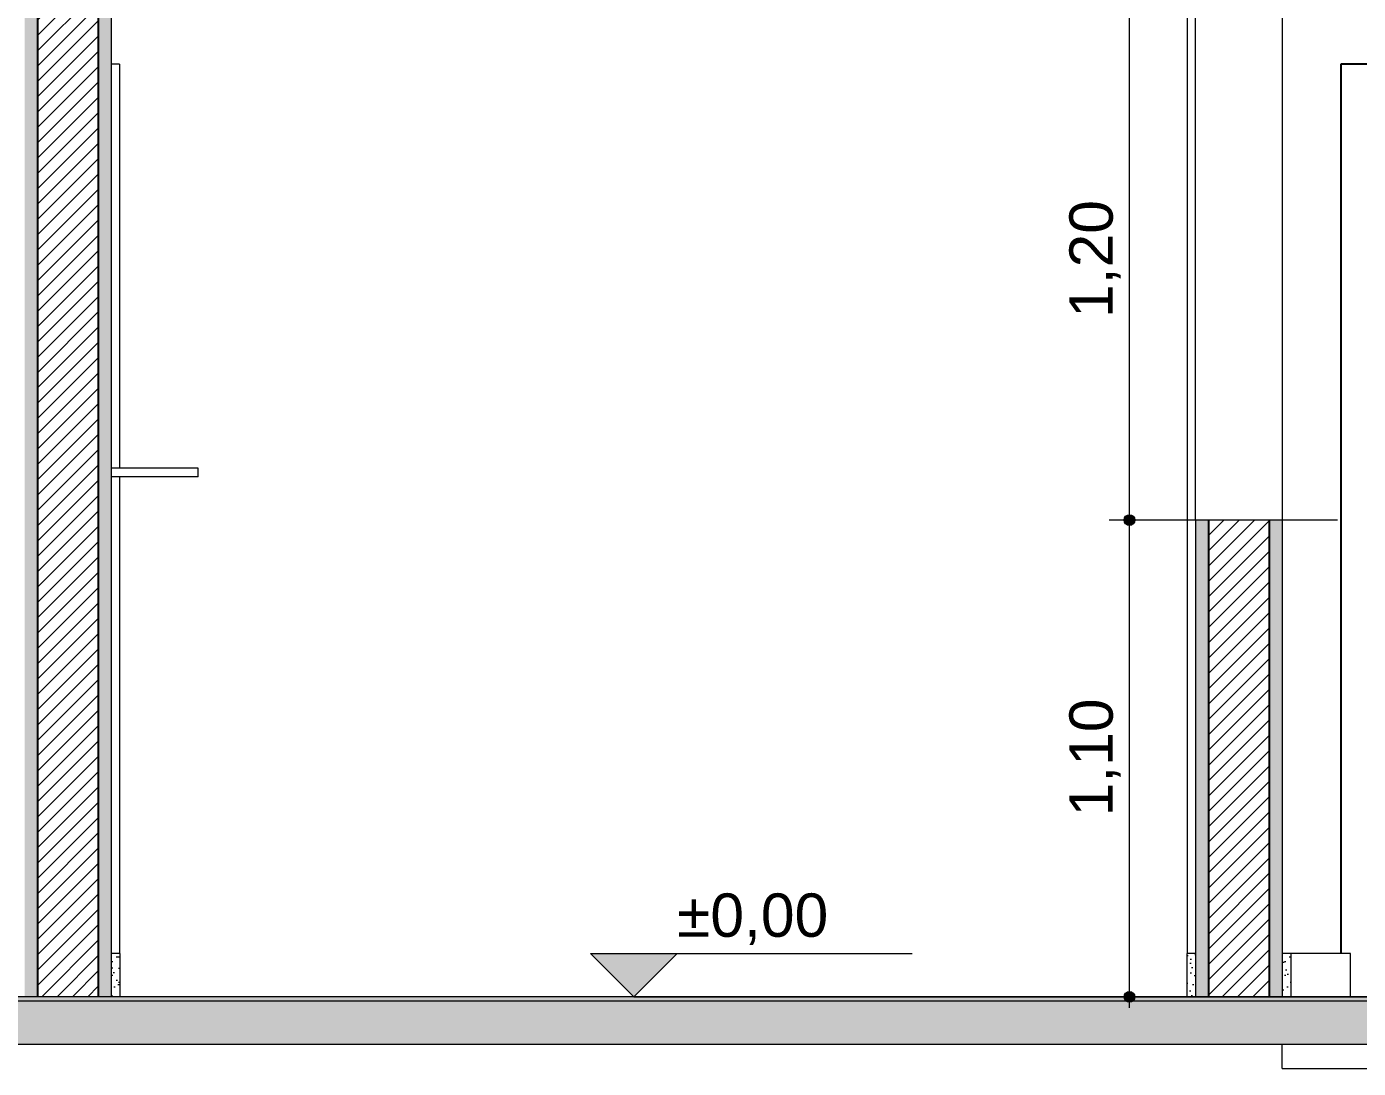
# Model space of a CAD drawing. Header units: metres. Extents: x -77 to 97, y 0 to 6.
# Drawn here: x -56.709 to -53.638, y -0.165 to 2.239 of the extents above; entities that cross this region are included whole.
import ezdxf

# ---------------------------------------------------------------- set-up
doc = ezdxf.new("R2010")
doc.units = ezdxf.units.M
doc.header["$MEASUREMENT"] = 0
doc.layers.add('COTAS CORTE', color=7, linetype='Continuous')
doc.layers.add('PAREDE CONSTRUIR', color=7, linetype='Continuous')
for name, color, linetype, lineweight, true_color in [('COTAS CORTE_Caneta_No__25', 7, 'Continuous', 13, 0x982312), ('Janelas Archicad_Caneta_No__16', 7, 'Continuous', 0, 0xc9c9c9), ('LAJES.EST_Caneta_No__16', 7, 'Continuous', 0, 0xc9c9c9), ('LAJES.EST_Caneta_No__254', 7, 'Continuous', 0, 0xd1c9ad), ('LAJES.EST_Caneta_No__97', 7, 'Continuous', 5, 0x6b6b6b), ('PISO - Rodapé_Caneta_No__97', 7, 'Continuous', 5, 0x6b6b6b), ('Portas Archicad_Caneta_No__16', 7, 'Continuous', 0, 0xc9c9c9)]:
    doc.layers.add(name, color=color, linetype=linetype, lineweight=lineweight, true_color=true_color)
for name, color, linetype, lineweight in [('Janelas Archicad_Caneta_No__241', 7, 'Continuous', 13), ('LAJES.EST_Caneta_No__4', 7, 'Continuous', 20), ('LAJES.EST_Caneta_No__7', 7, 'Continuous', 13), ('PAREDE CONSTRUIR_Caneta_No__241', 7, 'Continuous', 13), ('PAREDE CONSTRUIR_Caneta_No__3', 7, 'Continuous', 25), ('PISO - Rodapé_Caneta_No__11', 7, 'Continuous', 5), ('Portas Archicad_Caneta_No__3', 7, 'Continuous', 25)]:
    doc.layers.add(name, color=color, linetype=linetype, lineweight=lineweight)
doc.styles.add('ESTILO_GERADO_1', font='arial.ttf')
doc.dimstyles.new('ESTILO_GERADO__2', dxfattribs={"dimtxt": 0.1, "dimasz": 0.0475, "dimexe": 0.18, "dimexo": 8.048056, "dimgap": 0, "dimtad": 1, "dimzin": 0, "dimdsep": 46, "dimtxsty": 'ESTILO_GERADO_1', "dimblk": 'ARROWHEAD_11', "dimblk1": 'ARROWHEAD_11', "dimblk2": 'ARROWHEAD_11', "dimcen": 0.09, "dimclrd": 256, "dimclre": 256, "dimclrt": 256, "dimadec": 0, "dimazin": 0, "dimtfac": 1, "dimtdec": 4, "dimtmove": 0, "dimatfit": 3, "dimfxl": 0, "dimtolj": 1, "dimtzin": 0, "dimarcsym": 0})
doc.dimstyles.new('ESTILO_GERADO__7', dxfattribs={"dimtxt": 0.1, "dimasz": 0.0475, "dimexe": 0.18, "dimexo": 0.479633, "dimgap": 0, "dimtad": 1, "dimzin": 0, "dimdsep": 46, "dimtxsty": 'ESTILO_GERADO_1', "dimblk": 'ARROWHEAD_11', "dimblk1": 'ARROWHEAD_11', "dimblk2": 'ARROWHEAD_11', "dimcen": 0.09, "dimclrd": 256, "dimclre": 256, "dimclrt": 256, "dimadec": 0, "dimazin": 0, "dimtfac": 1, "dimtdec": 4, "dimtmove": 0, "dimatfit": 3, "dimfxl": 0, "dimtolj": 1, "dimtzin": 0, "dimarcsym": 0})
pattern_1 = [(45, (0, 0), (-0.01767767, 0.01767767), [])]
pattern_2 = [(45, (0, 0.05), (-0.015909903, 0.015909903), [0, -0.015, 0, -0.0225]), (110, (0.05, 0.05), (0.021143084, 0.007695453), [0, -0.011, 0, -0.019])]

# ---------------------------------------------------------------- blocks, each defined once
blk = doc.blocks.new('*D10')
at = {"layer": 'COTAS CORTE_Caneta_No__25', "linetype": 'Continuous', "lineweight": 13, "true_color": 0x982312}
for points in [[(-66.6785, 3.55), (-66.6775, 3.5452), (-66.6748, 3.5412), (-66.6708, 3.5385), (-66.666, 3.5375), (-66.6612, 3.5385), (-66.6572, 3.5412), (-66.6544, 3.5452), (-66.6535, 3.55), (-66.6544, 3.5548), (-66.6572, 3.5588), (-66.6612, 3.5615), (-66.666, 3.5625), (-66.6708, 3.5615), (-66.6748, 3.5588), (-66.6775, 3.5548)], [(-66.6785, 0), (-66.6775, -0.0048), (-66.6748, -0.0088), (-66.6708, -0.0115), (-66.666, -0.0125), (-66.6612, -0.0115), (-66.6572, -0.0088), (-66.6544, -0.0048), (-66.6535, 0), (-66.6544, 0.0048), (-66.6572, 0.0088), (-66.6612, 0.0115), (-66.666, 0.0125), (-66.6708, 0.0115), (-66.6748, 0.0088), (-66.6775, 0.0048)]]:
    blk.add_hatch(color=24, dxfattribs=at).paths.add_polyline_path(points)
at = {"layer": 'COTAS CORTE_Caneta_No__25', "color": 24, "linetype": 'Continuous', "lineweight": 13, "true_color": 0x982312}
for p, q in [((-66.666, 0.0125), (-66.666, 3.5375)), ((-66.6785, 0), (-66.7129, 0)), ((-58.6179, 0), (-66.6535, 0))]:
    blk.add_line(p, q, dxfattribs=at)
for centre in [(-66.666, 3.55), (-66.666, 0)]:
    blk.add_circle(centre, 0.0125, dxfattribs=at)
at = {"layer": 'COTAS CORTE_Caneta_No__25', "color": 24, "lineweight": 13, "true_color": 0x982312, "char_height": 0.1, "attachment_point": 7, "rotation": 90, "style": 'ESTILO_GERADO_1'}
for s, insert in [('\\A1;{\\pql;\\fArial|b0|i0|c0|p0;\\W1.000000;0,15}', (-66.686, 3.2706)), ('\\A1;{\\pql;\\fArial|b0|i0|c0|p0;\\W1.000000;3,55}', (-66.686, 1.5081))]:
    blk.add_mtext(s, dxfattribs=dict(at, insert=insert))
blk = doc.blocks.new('ARROWHEAD_11')
at = {"color": 0, "linetype": 'Continuous', "lineweight": 0}
blk.add_line((0, 0), (-1, 0), dxfattribs=at)
at = {"color": 0, "linetype": 'Continuous', "lineweight": 0, "const_width": 0.25, "flags": 128}
blk.add_lwpolyline([(-0.125, 0, 1), (0.125, 0, 1)], format="xyb", close=True, dxfattribs=at)
blk = doc.blocks.new('*D28')
at = {"layer": 'COTAS CORTE_Caneta_No__25', "linetype": 'Continuous', "lineweight": 13, "true_color": 0x982312}
for points in [[(-54.1786, 1.1), (-54.1777, 1.0952), (-54.175, 1.0912), (-54.1709, 1.0885), (-54.1661, 1.0875), (-54.1613, 1.0885), (-54.1573, 1.0912), (-54.1546, 1.0952), (-54.1536, 1.1), (-54.1546, 1.1048), (-54.1573, 1.1088), (-54.1613, 1.1115), (-54.1661, 1.1125), (-54.1709, 1.1115), (-54.175, 1.1088), (-54.1777, 1.1048)], [(-54.1786, 0), (-54.1777, -0.0048), (-54.175, -0.0088), (-54.1709, -0.0115), (-54.1661, -0.0125), (-54.1613, -0.0115), (-54.1573, -0.0088), (-54.1546, -0.0048), (-54.1536, 0), (-54.1546, 0.0048), (-54.1573, 0.0088), (-54.1613, 0.0115), (-54.1661, 0.0125), (-54.1709, 0.0115), (-54.175, 0.0088), (-54.1777, 0.0048)]]:
    blk.add_hatch(color=24, dxfattribs=at).paths.add_polyline_path(points)
at = {"layer": 'COTAS CORTE_Caneta_No__25', "color": 24, "linetype": 'Continuous', "lineweight": 13, "true_color": 0x982312}
for p, q in [((-54.1786, 1.1), (-54.213, 1.1)), ((-54.1661, 0.0125), (-54.1661, 1.0875)), ((-53.6865, 1.1), (-54.1536, 1.1)), ((-54.1786, 0), (-54.213, 0)), ((-53.6865, 0), (-54.1536, 0)), ((-54.1661, -0.025), (-54.1661, -0.0125))]:
    blk.add_line(p, q, dxfattribs=at)
for centre in [(-54.1661, 1.1), (-54.1661, 0)]:
    blk.add_circle(centre, 0.0125, dxfattribs=at)
at = {"layer": 'COTAS CORTE_Caneta_No__25', "color": 24, "lineweight": 13, "true_color": 0x982312, "insert": (-54.1861, 0.4165), "char_height": 0.1, "attachment_point": 7, "rotation": 90, "style": 'ESTILO_GERADO_1'}
blk.add_mtext('\\A1;{\\pql;\\fArial|b0|i0|c0|p0;\\W1.000000;1,10}', dxfattribs=at)
blk = doc.blocks.new('*D29')
at = {"layer": 'COTAS CORTE_Caneta_No__25', "linetype": 'Continuous', "lineweight": 13, "true_color": 0x982312}
for points in [[(-54.1786, 2.3), (-54.1777, 2.2952), (-54.175, 2.2912), (-54.1709, 2.2885), (-54.1661, 2.2875), (-54.1613, 2.2885), (-54.1573, 2.2912), (-54.1546, 2.2952), (-54.1536, 2.3), (-54.1546, 2.3048), (-54.1573, 2.3088), (-54.1613, 2.3115), (-54.1661, 2.3125), (-54.1709, 2.3115), (-54.175, 2.3088), (-54.1777, 2.3048)], [(-54.1786, 1.1), (-54.1777, 1.0952), (-54.175, 1.0912), (-54.1709, 1.0885), (-54.1661, 1.0875), (-54.1613, 1.0885), (-54.1573, 1.0912), (-54.1546, 1.0952), (-54.1536, 1.1), (-54.1546, 1.1048), (-54.1573, 1.1088), (-54.1613, 1.1115), (-54.1661, 1.1125), (-54.1709, 1.1115), (-54.175, 1.1088), (-54.1777, 1.1048)]]:
    blk.add_hatch(color=24, dxfattribs=at).paths.add_polyline_path(points)
at = {"layer": 'COTAS CORTE_Caneta_No__25', "color": 24, "linetype": 'Continuous', "lineweight": 13, "true_color": 0x982312}
for p, q in [((-54.1786, 2.3), (-54.213, 2.3)), ((-54.1661, 1.1125), (-54.1661, 2.2875)), ((-53.6865, 2.3), (-54.1536, 2.3)), ((-54.1786, 1.1), (-54.213, 1.1)), ((-53.6865, 1.1), (-54.1536, 1.1))]:
    blk.add_line(p, q, dxfattribs=at)
for centre in [(-54.1661, 2.3), (-54.1661, 1.1)]:
    blk.add_circle(centre, 0.0125, dxfattribs=at)
at = {"layer": 'COTAS CORTE_Caneta_No__25', "color": 24, "lineweight": 13, "true_color": 0x982312, "insert": (-54.1861, 1.5665), "char_height": 0.1, "attachment_point": 7, "rotation": 90, "style": 'ESTILO_GERADO_1'}
blk.add_mtext('\\A1;{\\pql;\\fArial|b0|i0|c0|p0;\\W1.000000;1,20}', dxfattribs=at)

msp = doc.modelspace()

# ---------------------------------------------------------------- hatches: boundary and pattern name
at = {"layer": 'COTAS CORTE_Caneta_No__25', "linetype": 'Continuous', "lineweight": 13, "true_color": 0x982312}
msp.add_hatch(color=24, dxfattribs=at).paths.add_polyline_path([(-55.3093, 0), (-55.2093, 0.1), (-55.4093, 0.1)])
at = {"layer": 'LAJES.EST_Caneta_No__254', "linetype": 'Continuous', "lineweight": 0, "true_color": 0xd1c9ad}
h = msp.add_hatch(dxfattribs=at)
h.set_pattern_fill('Haie_OD_0001', color=9, style=0, pattern_type=2)
h.set_pattern_definition([(45, (0, 0.5), (-0.159099, 0.159099), [0, -0.15, 0, -0.225]), (110, (0.5, 0.5), (0.21143084, 0.0769545), [0, -0.11, 0, -0.19])])
h.paths.add_polyline_path([(-66.514, 0), (-66.514, -0.01), (-50.5957, -0.01), (-50.5957, 0)])
at = {"layer": 'LAJES.EST_Caneta_No__97', "linetype": 'Continuous', "lineweight": 5, "true_color": 0x6b6b6b}
h = msp.add_hatch(dxfattribs=at)
h.set_pattern_fill('AR_CONC_0001', color=251, style=0, pattern_type=2)
h.set_pattern_definition([(50, (0, 0), (-0.546554, 0.0478173), [0.05715, -0.62865]), (355, (0, 0), (-0.1057303, 0.5731705), [0.04572, -0.5029218]), (100.4514, (0.04555, -0.004), (0.4408237, 0.5253533), [0.04857, -0.5342707]), (46.1842, (0, 0.1524), (-0.813237, 0.126127), [0.085725, -0.942975]), (96.6356, (0.0678, 0.1419), (0.712212, 0.742278), [0.072855, -0.801407]), (351.1842, (0, 0.1524), (0.712212, 0.742278), [0.06858, -0.754379]), (21, (0.0762, 0.1143), (-0.4548432, 0.3067956), [0.05715, -0.62865]), (326, (0.0762, 0.1143), (0.185406, 0.552564), [0.04572, -0.50292]), (71.4514, (0.1141, 0.08873), (0.6402493, 0.2457683), [0.04857, -0.53427]), (37.5, (0, 0), (0.0092658, 0.2536651), [0, -0.496824, 0, -0.51054, 0, -0.504825]), (7.5, (0, 0), (0.200459, 0.3005417), [0, -0.291084, 0, -0.485394, 0, -0.192405]), (327.5, (-0.16993, 0), (-0.4067718, 0.01718623), [0, -0.1905, 0, -0.59436, 0, -0.78867]), (317.5, (-0.24613, 0), (0.4443875, 0.0762795), [0, -0.24765, 0, -0.394716, 0, -0.56007])])
h.paths.add_polyline_path([(-66.514, -0.11), (-50.5957, -0.11), (-50.5957, -0.01), (-66.514, -0.01)])
at = {"layer": 'PAREDE CONSTRUIR', "linetype": 'Continuous', "lineweight": 0, "true_color": 0xffffff}
for points in [[(-56.714, 3.55), (-56.714, 0), (-56.684, 0), (-56.684, 3.55)], [(-56.514, 3.55), (-56.544, 3.55), (-56.544, 0), (-56.514, 0)], [(-54.014, 0), (-53.984, 0), (-53.984, 1.1), (-54.014, 1.1)], [(-53.844, 0), (-53.814, 0), (-53.814, 1.1), (-53.844, 1.1)]]:
    msp.add_hatch(color=7, dxfattribs=at).paths.add_polyline_path(points)
at = {"layer": 'PAREDE CONSTRUIR', "linetype": 'Continuous', "lineweight": 0, "true_color": 0x000000}
h = msp.add_hatch(dxfattribs=at)
h.set_pattern_fill('common_brick_0001', color=18, style=0, pattern_type=2)
h.set_pattern_definition(pattern_1)
h.paths.add_polyline_path([(-56.684, 0), (-56.544, 0), (-56.544, 3.55), (-56.684, 3.55)])
h = msp.add_hatch(dxfattribs=at)
h.set_pattern_fill('common_brick_0001', color=18, style=0, pattern_type=2)
h.set_pattern_definition(pattern_1)
h.paths.add_polyline_path([(-53.984, 1.1), (-53.984, 0), (-53.844, 0), (-53.844, 1.1)])
at = {"layer": 'PISO - Rodapé_Caneta_No__97', "linetype": 'Continuous', "lineweight": 5, "true_color": 0x6b6b6b}
h = msp.add_hatch(dxfattribs=at)
h.set_pattern_fill('cut_stone_0001', color=251, style=0, pattern_type=2)
h.set_pattern_definition(pattern_2)
h.paths.add_polyline_path([(-56.514, 0.1), (-56.514, 0), (-56.494, 0), (-56.494, 0.1)])
h = msp.add_hatch(dxfattribs=at)
h.set_pattern_fill('cut_stone_0001', color=251, style=0, pattern_type=2)
h.set_pattern_definition(pattern_2)
h.paths.add_polyline_path([(-54.014, 0.1), (-54.034, 0.1), (-54.034, 0), (-54.014, 0)])
h = msp.add_hatch(dxfattribs=at)
h.set_pattern_fill('cut_stone_0001', color=251, style=0, pattern_type=2)
h.set_pattern_definition(pattern_2)
h.paths.add_polyline_path([(-53.814, 0.1), (-53.814, 0), (-53.794, 0), (-53.794, 0.1)])

# ---------------------------------------------------------------- linework, layer by layer
at = {"layer": 'COTAS CORTE_Caneta_No__25', "color": 24, "linetype": 'Continuous', "lineweight": 13, "true_color": 0x982312}
for p, q in [((-55.3093, 0), (-55.4093, 0.1)), ((-55.4093, 0.1), (-55.2093, 0.1)), ((-55.2093, 0.1), (-55.3093, 0)), ((-55.2093, 0.1), (-54.6671, 0.1)), ((-55.3093, 0), (-55.3843, 0)), ((-55.3093, 0), (-53.4601, 0))]:
    msp.add_line(p, q, dxfattribs=at)
at = {"layer": 'Janelas Archicad_Caneta_No__16', "color": 9, "linetype": 'Continuous', "lineweight": 0, "true_color": 0xc9c9c9}
for p, q in [((-56.314, 1.22), (-56.514, 1.22)), ((-56.314, 1.2), (-56.514, 1.2)), ((-56.314, 1.2), (-56.314, 1.22))]:
    msp.add_line(p, q, dxfattribs=at)
at = {"layer": 'Janelas Archicad_Caneta_No__241', "color": 7, "linetype": 'Continuous', "lineweight": 13}
for p, q in [((-54.014, 1.1), (-54.014, 2.3)), ((-53.814, 2.3), (-53.814, 1.1))]:
    msp.add_line(p, q, dxfattribs=at)
at = {"layer": 'LAJES.EST_Caneta_No__16', "color": 9, "linetype": 'Continuous', "lineweight": 0, "true_color": 0xc9c9c9}
for q in [(-53.814, -0.11), (-45.6136, -0.165)]:
    msp.add_line((-53.814, -0.165), q, dxfattribs=at)
at = {"layer": 'LAJES.EST_Caneta_No__4', "color": 7, "linetype": 'Continuous', "lineweight": 20}
msp.add_line((-50.5957, -0.11), (-66.514, -0.11), dxfattribs=at)
at = {"layer": 'LAJES.EST_Caneta_No__7', "color": 7, "linetype": 'Continuous', "lineweight": 13}
for p, q in [((-54.034, 0), (-56.494, 0)), ((-52.184, 0), (-53.794, 0)), ((-50.5957, -0.01), (-66.514, -0.01))]:
    msp.add_line(p, q, dxfattribs=at)
at = {"layer": 'LAJES.EST_Caneta_No__7', "color": 7, "linetype": 'Continuous', "lineweight": 13, "flags": 128}
for points in [[(-56.494, 0), (-56.514, 0), (-56.544, 0), (-56.684, 0), (-56.714, 0), (-56.734, 0)], [(-53.794, 0), (-53.814, 0), (-53.844, 0), (-53.984, 0), (-54.014, 0), (-54.034, 0)]]:
    msp.add_lwpolyline(points, dxfattribs=at)
at = {"layer": 'PAREDE CONSTRUIR_Caneta_No__241', "color": 7, "linetype": 'Continuous', "lineweight": 13}
for p, q in [((-56.514, 3.15), (-56.514, 0.1)), ((-54.014, 1.1), (-54.014, 0.1)), ((-53.814, 1.1), (-53.814, 0.1)), ((-56.514, 0.1), (-56.514, 0)), ((-54.014, 0.1), (-54.014, 0)), ((-53.814, 0.1), (-53.814, 0))]:
    msp.add_line(p, q, dxfattribs=at)
at = {"layer": 'PAREDE CONSTRUIR_Caneta_No__241', "color": 7, "linetype": 'Continuous', "lineweight": 13, "flags": 128}
msp.add_lwpolyline([(-53.814, 1.1), (-53.844, 1.1), (-53.984, 1.1), (-54.014, 1.1)], dxfattribs=at)
at = {"layer": 'PAREDE CONSTRUIR_Caneta_No__3', "color": 7, "linetype": 'Continuous', "lineweight": 25}
for p, q in [((-56.684, 3.55), (-56.684, 0)), ((-56.544, 3.55), (-56.544, 0)), ((-53.984, 1.1), (-53.984, 0)), ((-53.844, 1.1), (-53.844, 0))]:
    msp.add_line(p, q, dxfattribs=at)
at = {"layer": 'PISO - Rodapé_Caneta_No__11', "color": 7, "linetype": 'Continuous', "lineweight": 5}
for p, q in [((-56.494, 0.1), (-56.514, 0.1)), ((-56.494, 0.1), (-56.494, 0)), ((-54.034, 0.1), (-54.034, 0)), ((-54.014, 0.1), (-54.034, 0.1)), ((-53.794, 0.1), (-53.814, 0.1)), ((-53.6565, 0.1), (-53.794, 0.1)), ((-53.794, 0.1), (-53.794, 0)), ((-53.6565, 0), (-53.6565, 0.1))]:
    msp.add_line(p, q, dxfattribs=at)
at = {"layer": 'Portas Archicad_Caneta_No__16', "color": 9, "linetype": 'Continuous', "lineweight": 0, "true_color": 0xc9c9c9}
for p, q in [((-54.033, 2.32), (-54.033, 0.1)), ((-56.495, 2.152), (-56.514, 2.152)), ((-56.495, 2.152), (-56.495, 1.22)), ((-56.495, 1.2), (-56.495, 0.1))]:
    msp.add_line(p, q, dxfattribs=at)
at = {"layer": 'Portas Archicad_Caneta_No__3', "color": 7, "linetype": 'Continuous', "lineweight": 25}
for p, q in [((-53.6785, 2.152), (-53.6785, 0.1)), ((-52.7545, 2.152), (-53.6785, 2.152))]:
    msp.add_line(p, q, dxfattribs=at)

# ---------------------------------------------------------------- texts
at = {"layer": 'COTAS CORTE_Caneta_No__25', "color": 24, "lineweight": 13, "true_color": 0x982312, "insert": (-55.2093, 0.12), "char_height": 0.1, "attachment_point": 7, "style": 'ESTILO_GERADO_1'}
msp.add_mtext('\\A1;{\\pql;\\fArial|b0|i0|c0|p0;\\W1.000000;±0,00}', dxfattribs=at)

# ---------------------------------------------------------------- dimensions: what is measured, and where the dimension line sits
at = {"layer": 'COTAS CORTE', "color": 24, "linetype": 'Continuous', "lineweight": 13, "true_color": 0x982312}
for base, p1, p2, dimstyle, picture, middle in [((-66.666, 3.55), (-58.5549, 0), (-55.264, 3.55), 'ESTILO_GERADO__2', '*D10', (-66.736, 1.6375)), ((-54.1661, 2.3), (-53.814, 1.1), (-53.814, 2.3), 'ESTILO_GERADO__7', '*D29', (-54.2361, 1.696)), ((-54.1661, 1.1), (-54.014, 0), (-53.814, 1.1), 'ESTILO_GERADO__7', '*D28', (-54.2361, 0.546))]:
    dim = msp.add_linear_dim(base=base, p1=p1, p2=p2, angle=90, dimstyle=dimstyle, dxfattribs=at)
    dim.commit()
    dim.dimension.update_dxf_attribs({"geometry": picture, "text_midpoint": middle, "dimtype": 160, "text_rotation": 90})

doc.saveas('drawing.dxf')
